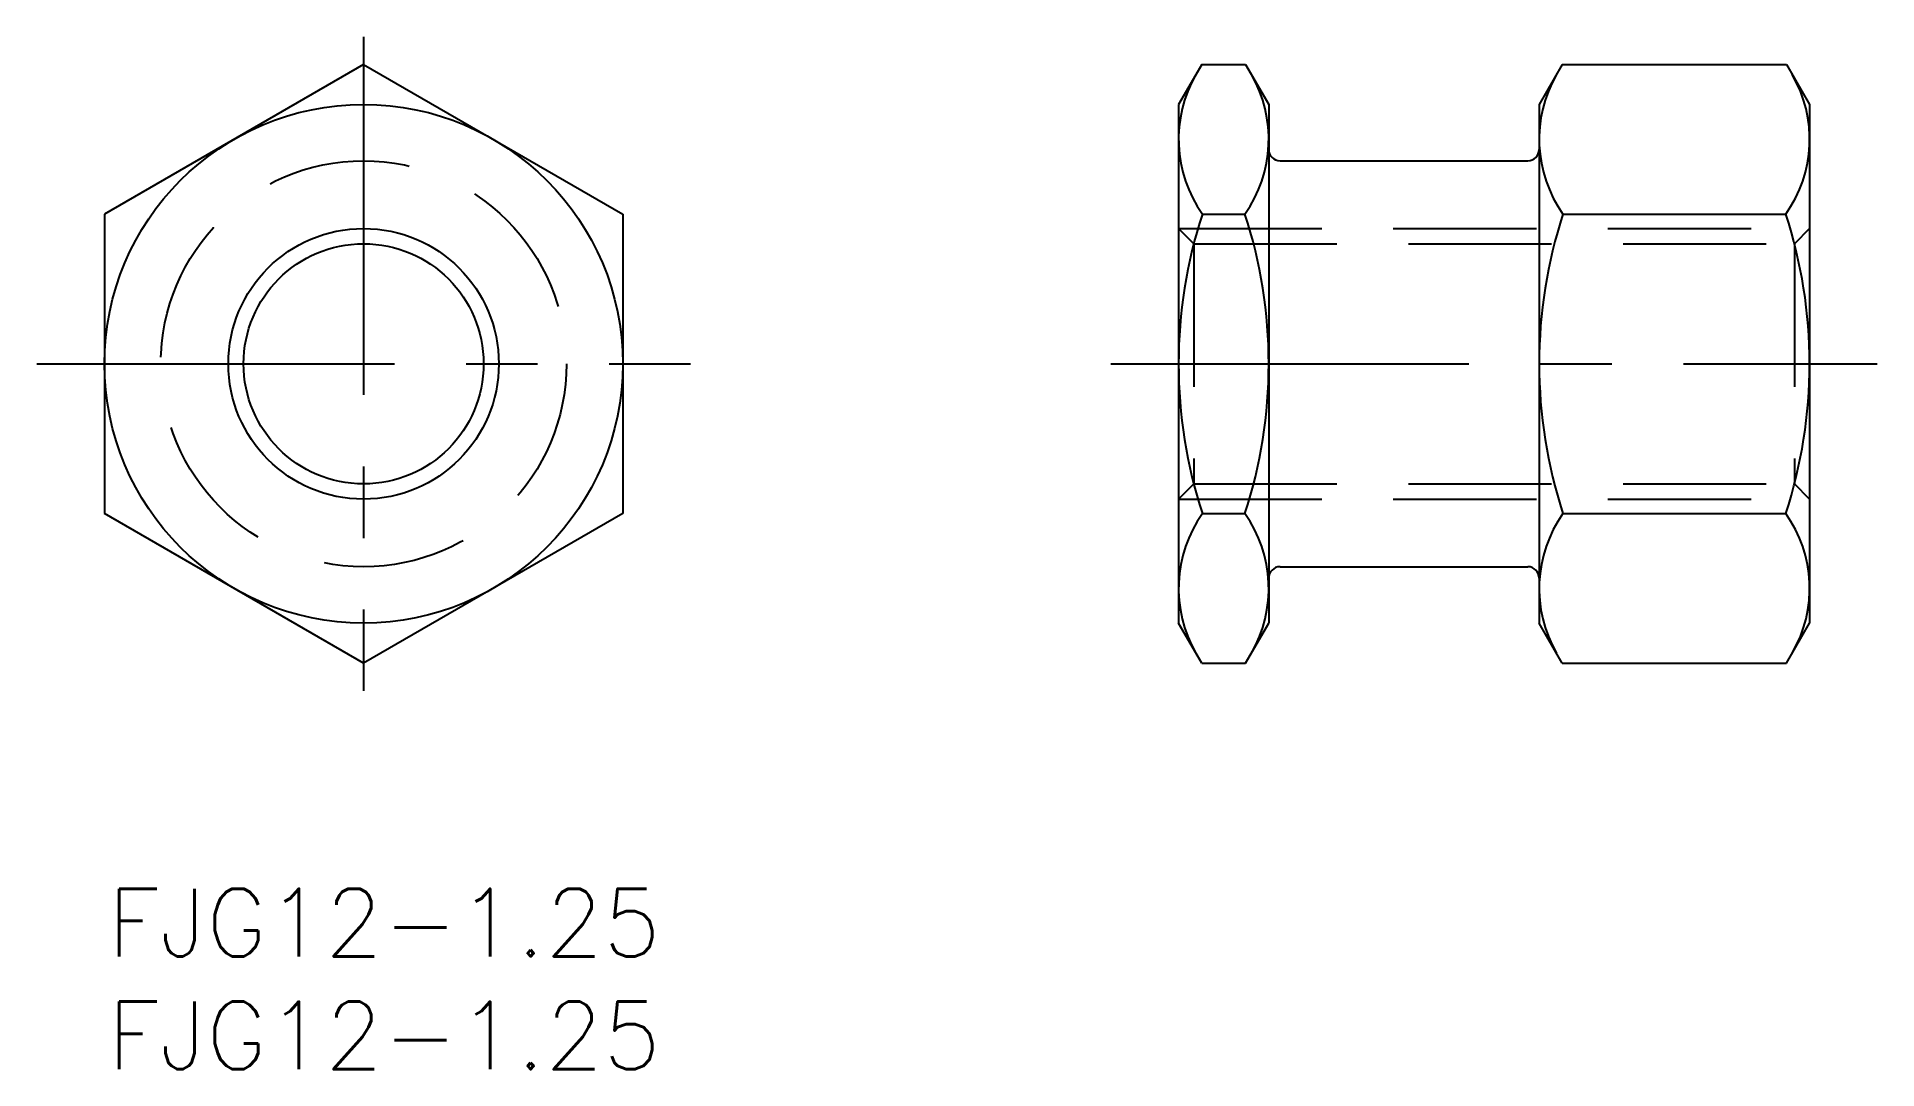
# Model space of a CAD drawing. Extents: x -3.1 to 78.5, y -8 to 37.8.
import ezdxf

# ---------------------------------------------------------------- set-up
doc = ezdxf.new("R2010")
doc.units = 0
doc.header["$LTSCALE"] = 0.5
doc.linetypes.add('CENTER', pattern=[50.8, 31.75, -6.35, 6.35, -6.35])
doc.linetypes.add('DASHED', pattern=[19.05, 12.7, -6.35])
for name, color, linetype in [('MSM_CENTER', 1, 'CENTER'), ('MSM_CONTINUOUS', 7, 'CONTINUOUS'), ('MSM_DASHED', 4, 'DASHED'), ('MSM_NARROW', 5, 'CONTINUOUS'), ('MSM_PART_NUMBER', 7, 'CONTINUOUS')]:
    doc.layers.add(name, color=color, linetype=linetype)
doc.styles.get("Standard").update_dxf_attribs({"font": 'txt.shx', "height": 3, "bigfont": 'bigfont.shx'})

# ---------------------------------------------------------------- blocks, each defined once
blk = doc.blocks.new('*U15')
at = {"layer": 'MSM_PART_NUMBER'}
blk.add_text('FJG12-1.25', height=3, dxfattribs=at).set_placement((0, -3))
blk = doc.blocks.new('*U16')
at = {"layer": 'MSM_PART_NUMBER'}
blk.add_text('FJG12-1.25', height=3, dxfattribs=at).set_placement((0, -8))

msp = doc.modelspace()

# ---------------------------------------------------------------- linework, layer by layer
at = {"layer": 'MSM_CENTER'}
for p, q in [((11.358, 37.779), (11.358, 8.779)), ((-3.142, 23.279), (25.858, 23.279)), ((44.524, 23.279), (78.524, 23.279))]:
    msp.add_line(p, q, dxfattribs=at)
at = {"layer": 'MSM_CONTINUOUS'}
for p, q in [((11.358, 36.558), (-0.142, 29.919)), ((11.358, 36.558), (22.858, 29.919)), ((48.551, 36.558), (47.524, 34.779)), ((48.551, 36.558), (50.497, 36.558)), ((50.497, 36.558), (51.524, 34.779)), ((64.551, 36.558), (63.524, 34.779)), ((64.551, 36.558), (74.497, 36.558)), ((74.497, 36.558), (75.524, 34.779)), ((47.524, 34.779), (47.524, 11.779)), ((51.524, 34.779), (51.524, 11.779)), ((63.524, 34.779), (63.524, 11.779)), ((75.524, 34.779), (75.524, 11.779)), ((5.608, 33.238), (5.608, 33.238)), ((52.024, 32.279), (63.024, 32.279)), ((-0.142, 29.919), (-0.142, 16.64)), ((22.858, 29.919), (22.858, 16.64)), ((48.579, 29.919), (50.469, 29.919)), ((64.579, 29.919), (74.469, 29.919)), ((11.358, 10), (-0.142, 16.64)), ((22.858, 16.64), (11.358, 10)), ((48.579, 16.64), (50.469, 16.64)), ((64.579, 16.64), (74.469, 16.64)), ((52.024, 14.279), (63.024, 14.279)), ((48.551, 10), (47.524, 11.779)), ((50.497, 10), (51.524, 11.779)), ((64.551, 10), (63.524, 11.779)), ((74.497, 10), (75.524, 11.779)), ((48.551, 10), (50.497, 10)), ((64.551, 10), (74.497, 10))]:
    msp.add_line(p, q, dxfattribs=at)
for radius in [11.5, 5.324]:
    msp.add_circle((11.358, 23.279), radius, dxfattribs=at)
for centre, radius, start, end in [((53.274, 33.238), 5.75, 150, 215.26441), ((45.774, 33.238), 5.75, 324.7356, 30), ((69.274, 33.238), 5.75, 150, 215.26441), ((69.774, 33.238), 5.75, 324.7356, 30), ((52.024, 32.779), 0.5, 180, 270), ((63.024, 32.779), 0.5, 270, 0), ((68.941, 23.279), 21.417, 161.94029, 198.05972), ((30.106, 23.279), 21.417, 341.94028, 18.05972), ((84.941, 23.279), 21.417, 161.94029, 198.05972), ((54.106, 23.279), 21.417, 341.94028, 18.05972), ((53.274, 13.32), 5.75, 144.7356, 210), ((45.774, 13.32), 5.75, 330, 35.2644), ((69.274, 13.32), 5.75, 144.7356, 210), ((69.774, 13.32), 5.75, 330, 35.2644), ((52.024, 13.779), 0.5, 90, 180), ((63.024, 13.779), 0.5, 0, 90)]:
    msp.add_arc(centre, radius, start, end, dxfattribs=at)
at = {"layer": 'MSM_DASHED'}
for p, q in [((47.524, 29.279), (75.524, 29.279)), ((47.524, 29.279), (48.2, 28.603)), ((48.2, 28.603), (74.847, 28.603)), ((48.2, 28.603), (48.2, 17.956)), ((75.524, 29.279), (74.847, 28.603)), ((74.847, 28.603), (74.847, 17.956)), ((47.524, 17.279), (48.2, 17.956)), ((47.524, 17.279), (75.524, 17.279)), ((48.2, 17.956), (74.847, 17.956)), ((75.524, 17.279), (74.847, 17.956))]:
    msp.add_line(p, q, dxfattribs=at)
msp.add_circle((11.358, 23.279), 9, dxfattribs=at)
at = {"layer": 'MSM_NARROW'}
msp.add_circle((11.358, 23.279), 6, dxfattribs=at)

# ---------------------------------------------------------------- block references
at = {"layer": 'MSM_CONTINUOUS'}
for name in ['*U15', '*U16']:
    msp.add_blockref(name, (0, 0), dxfattribs=at)

doc.saveas('drawing.dxf')
